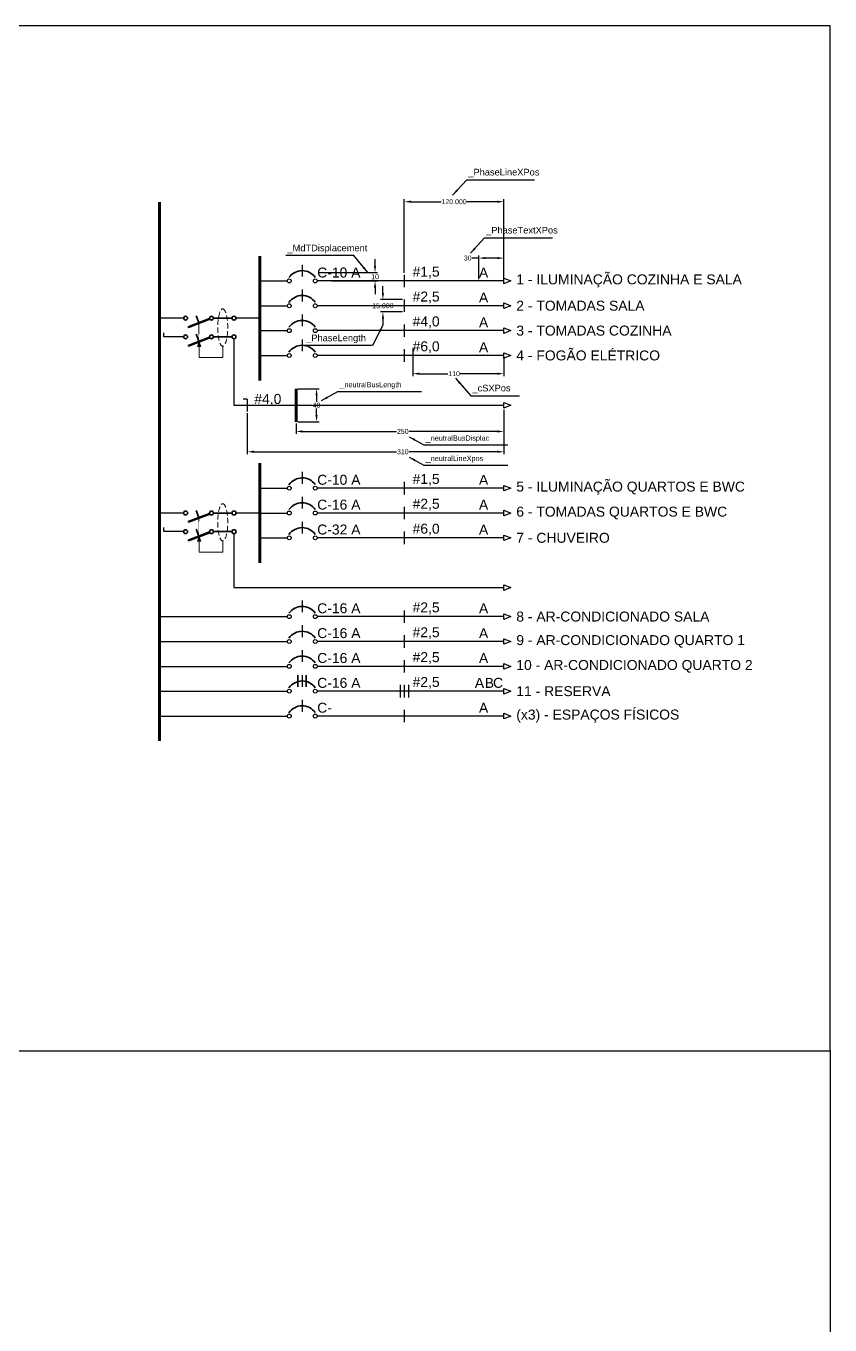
# Model space of a CAD drawing. Header units: inches. Extents: x -1148 to 1199, y -4107 to 2691.
# Drawn here: x 230 to 1199, y -1329 to 238 of the extents above; entities that cross this region are included whole.
import ezdxf

# ---------------------------------------------------------------- set-up
doc = ezdxf.new("R2010")
doc.units = ezdxf.units.IN
doc.header["$MEASUREMENT"] = 0
doc.linetypes.add('HIDDEN', pattern=[9.525, 6.35, -3.175])
doc.linetypes.add('SOM', pattern=[0.17, 0.07, -0.1])
for name, color, linetype, lineweight in [('Componente', 7, 'Continuous', 35), ('VO-Barramento', 7, 'Continuous', 80), ('VO-Componente', 7, 'Continuous', 35), ('VO-Indicação fiação', 7, 'Continuous', 30), ('VO-Texto', 7, 'Continuous', 20)]:
    doc.layers.add(name, color=color, linetype=linetype, lineweight=lineweight)
doc.layers.add('cotas', color=12, linetype='Continuous')
doc.styles.get("Standard").update_dxf_attribs({"font": 'arial.ttf'})
doc.styles.add('VO-Arial 12', font='arial.ttf', dxfattribs={"height": 12})
doc.dimstyles.new('50', dxfattribs={"dimtxt": 6, "dimasz": 8, "dimexe": 3, "dimexo": 2, "dimgap": 1, "dimtad": 0, "dimtih": 1, "dimtoh": 1, "dimdec": 3, "dimzin": 0, "dimdsep": 46, "dimtxsty": 'Standard', "dimcen": 0.09, "dimadec": 0, "dimazin": 0, "dimtfac": 1, "dimtdec": 3, "dimtofl": 0, "dimtmove": 0, "dimatfit": 3, "dimfxl": 1, "dimtolj": 1, "dimtzin": 0, "dimarcsym": 0})

# ---------------------------------------------------------------- blocks, each defined once
blk = doc.blocks.new('*D22')
at = {"layer": 'cotas', "color": 0, "lineweight": -2, "transparency": 16777216}
for p, q in [((685.8, -60), (685.8, 29)), ((693.8, 26), (730.3, 26)), ((797.8, 26), (761.3, 26)), ((805.8, -67.5), (805.8, 29))]:
    blk.add_line(p, q, dxfattribs=at)
at = {"layer": 'cotas', "color": 0, "transparency": 16777216}
for points in [[(693.8, 27.3), (693.8, 24.7), (685.8, 26)], [(797.8, 27.3), (797.8, 24.7), (805.8, 26)]]:
    blk.add_solid(points, dxfattribs=at)
at = {"layer": 'Defpoints', "color": 0, "transparency": 16777216}
for p in [(685.8, 26), (685.8, -62), (805.8, -69.5)]:
    blk.add_point(p, dxfattribs=at)
at = {"layer": 'cotas', "color": 0, "transparency": 16777216, "insert": (745.8, 26), "char_height": 6, "attachment_point": 5}
blk.add_mtext('\\A1;120.000', dxfattribs=at)
blk = doc.blocks.new('*D23')
at = {"layer": 'cotas', "color": 0, "lineweight": -2, "transparency": 16777216}
for p, q in [((650.5, -51.5), (650.5, -43.5)), ((583.5, -59.5), (653.5, -59.5)), ((598, -69.5), (653.5, -69.5)), ((650.5, -77.5), (650.5, -85.5))]:
    blk.add_line(p, q, dxfattribs=at)
at = {"layer": 'cotas', "color": 0, "transparency": 16777216}
for points in [[(649.2, -51.5), (651.8, -51.5), (650.5, -59.5)], [(649.2, -77.5), (651.8, -77.5), (650.5, -69.5)]]:
    blk.add_solid(points, dxfattribs=at)
at = {"layer": 'Defpoints', "color": 0, "transparency": 16777216}
for p in [(581.5, -59.5), (650.5, -59.5), (596, -69.5)]:
    blk.add_point(p, dxfattribs=at)
at = {"layer": 'cotas', "color": 0, "transparency": 16777216, "insert": (650.5, -64.5), "char_height": 6, "attachment_point": 5}
blk.add_mtext('\\A1;10', dxfattribs=at)
blk = doc.blocks.new('*D24')
at = {"layer": 'cotas', "color": 0, "lineweight": -2, "transparency": 16777216}
for p, q in [((696, -151), (696, -184.5)), ((805.8, -161.5), (805.8, -184.5)), ((704, -181.5), (738.4, -181.5)), ((797.8, -181.5), (753.1, -181.5))]:
    blk.add_line(p, q, dxfattribs=at)
at = {"layer": 'cotas', "color": 0, "transparency": 16777216}
for points in [[(704, -180.2), (704, -182.8), (696, -181.5)], [(797.8, -180.2), (797.8, -182.8), (805.8, -181.5)]]:
    blk.add_solid(points, dxfattribs=at)
at = {"layer": 'Defpoints', "color": 0, "transparency": 16777216}
for p in [(696, -149), (805.8, -159.5), (696, -181.5)]:
    blk.add_point(p, dxfattribs=at)
at = {"layer": 'cotas', "color": 0, "transparency": 16777216, "insert": (745.8, -181.5), "char_height": 6, "attachment_point": 5}
blk.add_mtext('\\A1;110', dxfattribs=at)
blk = doc.blocks.new('*D25')
at = {"layer": 'cotas', "color": 0, "lineweight": -2, "transparency": 16777216}
for p, q in [((775.5, -42), (767.5, -42)), ((775.5, -67.5), (775.5, -39)), ((797.8, -42), (783.5, -42)), ((805.8, -67.5), (805.8, -39))]:
    blk.add_line(p, q, dxfattribs=at)
at = {"layer": 'cotas', "color": 0, "transparency": 16777216}
for points in [[(783.5, -40.7), (783.5, -43.3), (775.5, -42)], [(797.8, -40.7), (797.8, -43.3), (805.8, -42)]]:
    blk.add_solid(points, dxfattribs=at)
at = {"layer": 'Defpoints', "color": 0, "transparency": 16777216}
for p in [(775.5, -42), (775.5, -69.5), (805.8, -69.5)]:
    blk.add_point(p, dxfattribs=at)
at = {"layer": 'cotas', "color": 0, "transparency": 16777216, "insert": (762.2, -42), "char_height": 6, "attachment_point": 5}
blk.add_mtext('\\A1;30', dxfattribs=at)
blk = doc.blocks.new('*D26')
at = {"layer": 'cotas', "color": 0, "lineweight": -2, "transparency": 16777216}
for p, q in [((660, -84), (660, -76)), ((683.8, -92), (657, -92)), ((683.8, -107), (657, -107)), ((660, -115), (660, -123))]:
    blk.add_line(p, q, dxfattribs=at)
at = {"layer": 'cotas', "color": 0, "transparency": 16777216}
for points in [[(658.7, -84), (661.3, -84), (660, -92)], [(658.7, -115), (661.3, -115), (660, -107)]]:
    blk.add_solid(points, dxfattribs=at)
at = {"layer": 'Defpoints', "color": 0, "transparency": 16777216}
for p in [(685.8, -92), (660, -107), (685.8, -107)]:
    blk.add_point(p, dxfattribs=at)
at = {"layer": 'cotas', "color": 0, "transparency": 16777216, "insert": (660, -99.5), "char_height": 6, "attachment_point": 5}
blk.add_mtext('\\A1;15.000', dxfattribs=at)
blk = doc.blocks.new('*D27')
at = {"layer": 'cotas', "color": 0, "lineweight": -2, "transparency": 16777216}
for p, q in [((805.8, -224.9), (805.8, -254.2)), ((555.3, -241.5), (555.3, -254.2)), ((563.3, -251.2), (676.3, -251.2)), ((797.8, -251.2), (691.7, -251.2))]:
    blk.add_line(p, q, dxfattribs=at)
at = {"layer": 'cotas', "color": 0, "transparency": 16777216}
for points in [[(563.3, -249.8), (563.3, -252.5), (555.3, -251.2)], [(797.8, -249.8), (797.8, -252.5), (805.8, -251.2)]]:
    blk.add_solid(points, dxfattribs=at)
at = {"layer": 'Defpoints', "color": 0, "transparency": 16777216}
for p in [(805.8, -222.9), (555.3, -239.5), (555.3, -251.2)]:
    blk.add_point(p, dxfattribs=at)
at = {"layer": 'cotas', "color": 0, "transparency": 16777216, "insert": (684, -251.2), "char_height": 6, "attachment_point": 5}
blk.add_mtext('\\A1;250', dxfattribs=at)
blk = doc.blocks.new('*D28')
at = {"layer": 'cotas', "color": 0, "lineweight": -2, "transparency": 16777216}
for p, q in [((557.3, -199.6), (583, -199.6)), ((580, -207.6), (580, -215.5)), ((580, -231.5), (580, -223.6)), ((557.3, -239.5), (583, -239.5))]:
    blk.add_line(p, q, dxfattribs=at)
at = {"layer": 'cotas', "color": 0, "transparency": 16777216}
for points in [[(578.7, -207.6), (581.3, -207.6), (580, -199.6)], [(578.7, -231.5), (581.3, -231.5), (580, -239.5)]]:
    blk.add_solid(points, dxfattribs=at)
at = {"layer": 'Defpoints', "color": 0, "transparency": 16777216}
for p in [(555.3, -199.6), (555.3, -239.5), (580, -239.5)]:
    blk.add_point(p, dxfattribs=at)
at = {"layer": 'cotas', "color": 0, "transparency": 16777216, "insert": (580, -219.5), "char_height": 6, "attachment_point": 5}
blk.add_mtext('\\A1;40', dxfattribs=at)
blk = doc.blocks.new('*D29')
at = {"layer": 'cotas', "color": 0, "lineweight": -2, "transparency": 16777216}
for p, q in [((496.5, -229), (496.5, -278.7)), ((805.8, -249.4), (805.8, -278.7)), ((504.5, -275.7), (676.4, -275.7)), ((797.8, -275.7), (691.6, -275.7))]:
    blk.add_line(p, q, dxfattribs=at)
at = {"layer": 'cotas', "color": 0, "transparency": 16777216}
for points in [[(504.5, -274.3), (504.5, -277), (496.5, -275.7)], [(797.8, -274.3), (797.8, -277), (805.8, -275.7)]]:
    blk.add_solid(points, dxfattribs=at)
at = {"layer": 'Defpoints', "color": 0, "transparency": 16777216}
for p in [(496.5, -227), (805.8, -247.4), (496.5, -275.7)]:
    blk.add_point(p, dxfattribs=at)
at = {"layer": 'cotas', "color": 0, "transparency": 16777216, "insert": (684, -275.7), "char_height": 6, "attachment_point": 5}
blk.add_mtext('\\A1;310', dxfattribs=at)

msp = doc.modelspace()

# ---------------------------------------------------------------- hatches: boundary and pattern name
at = {"layer": 'Componente', "linetype": 'Continuous', "lineweight": 9}
for points in [[(440.5191, -148.5458), (438.4566, -143.2958), (436.3941, -148.5458)], [(440.5191, -383.5458), (438.4566, -378.2958), (436.3941, -383.5458)]]:
    msp.add_hatch(color=256, dxfattribs=at).paths.add_polyline_path(points)

# ---------------------------------------------------------------- linework, layer by layer
at = {"color": 1, "lineweight": 80}
for p, q in [((390.782, -624.5479), (390.782, 25.4521)), ((511.782, -189.5479), (511.782, -39.5479)), ((511.782, -409.5479), (511.782, -289.5479))]:
    msp.add_line(p, q, dxfattribs=at)
for p, q in [((562.5189, -50.0472), (562.5189, -64.2972)), ((511.782, -69.5479), (544.782, -69.5479)), ((805.782, -69.5479), (580.782, -69.5479)), ((562.5189, -80.0472), (562.5189, -94.2972)), ((511.782, -99.5479), (544.782, -99.5479)), ((805.782, -99.5479), (580.782, -99.5479)), ((562.5189, -110.0472), (562.5189, -124.2972)), ((511.782, -129.5479), (544.782, -129.5479)), ((562.5189, -140.0472), (562.5189, -154.2972)), ((805.782, -129.5479), (580.782, -129.5479)), ((511.782, -159.5479), (544.782, -159.5479)), ((805.782, -159.5479), (580.782, -159.5479)), ((562.5189, -300.0472), (562.5189, -314.2972)), ((511.782, -319.5479), (544.782, -319.5479)), ((805.782, -319.5479), (580.782, -319.5479)), ((562.5189, -330.0472), (562.5189, -344.2972)), ((511.782, -349.5479), (544.782, -349.5479)), ((562.5189, -360.0472), (562.5189, -374.2972)), ((805.782, -349.5479), (580.782, -349.5479)), ((511.782, -379.5479), (544.782, -379.5479)), ((805.782, -379.5479), (580.782, -379.5479)), ((562.5189, -455.0472), (562.5189, -469.2972)), ((390.782, -474.5479), (544.782, -474.5479)), ((562.5189, -485.0472), (562.5189, -499.2972)), ((805.782, -474.5479), (580.782, -474.5479)), ((390.782, -504.5479), (544.782, -504.5479)), ((562.5189, -515.0472), (562.5189, -529.2972)), ((805.782, -504.5479), (580.782, -504.5479)), ((390.782, -534.5479), (544.782, -534.5479)), ((562.5189, -545.0472), (562.5189, -559.2972)), ((805.782, -534.5479), (580.782, -534.5479)), ((390.782, -564.5479), (544.782, -564.5479)), ((562.5189, -575.0472), (562.5189, -589.2972)), ((805.782, -564.5479), (580.782, -564.5479)), ((390.782, -594.5479), (544.782, -594.5479)), ((805.782, -594.5479), (580.782, -594.5479))]:
    msp.add_line(p, q)
at = {"color": 7}
for p, q in [((685.782, -62.0479), (685.782, -77.0479)), ((685.782, -92.0479), (685.782, -107.0479)), ((419.782, -114.5479), (390.782, -114.5479)), ((511.782, -114.5479), (482.782, -114.5479)), ((685.782, -122.0479), (685.782, -137.0479)), ((685.782, -152.0479), (685.782, -167.0479)), ((685.782, -312.0479), (685.782, -327.0479)), ((685.782, -342.0479), (685.782, -357.0479)), ((419.782, -349.5479), (390.782, -349.5479)), ((511.782, -349.5479), (482.782, -349.5479)), ((685.782, -372.0479), (685.782, -387.0479)), ((685.782, -467.0479), (685.782, -482.0479)), ((685.782, -497.0479), (685.782, -512.0479)), ((685.782, -527.0479), (685.782, -542.0479)), ((680.782, -557.0479), (680.782, -572.0479)), ((685.782, -557.0479), (685.782, -572.0479)), ((690.782, -557.0479), (690.782, -572.0479)), ((685.782, -587.0479), (685.782, -602.0479))]:
    msp.add_line(p, q, dxfattribs=at)
at = {"color": 4}
for p, q in [((395.782, -137.0479), (395.782, -132.0479)), ((419.782, -137.0479), (395.782, -137.0479)), ((480.4357, -139.3756), (480.4357, -219.5479)), ((480.4357, -219.5479), (805.782, -219.5479)), ((395.782, -372.0479), (395.782, -367.0479)), ((419.782, -372.0479), (395.782, -372.0479)), ((480.4357, -374.3756), (480.4357, -439.5479)), ((480.4357, -439.5479), (805.782, -439.5479))]:
    msp.add_line(p, q, dxfattribs=at)
for points in [[(-806, -998.5), (1199, -998.5), (1199, 238), (-806, 238)], [(805.782, -69.5479), (805.782, -66.1729), (814.032, -69.5479), (805.782, -72.9229)], [(805.782, -99.5479), (805.782, -96.1729), (814.032, -99.5479), (805.782, -102.9229)], [(805.782, -129.5479), (805.782, -126.1729), (814.032, -129.5479), (805.782, -132.9229)], [(805.782, -159.5479), (805.782, -156.1729), (814.032, -159.5479), (805.782, -162.9229)], [(805.782, -319.5479), (805.782, -316.1729), (814.032, -319.5479), (805.782, -322.9229)], [(805.782, -349.5479), (805.782, -346.1729), (814.032, -349.5479), (805.782, -352.9229)], [(805.782, -379.5479), (805.782, -376.1729), (814.032, -379.5479), (805.782, -382.9229)], [(805.782, -474.5479), (805.782, -471.1729), (814.032, -474.5479), (805.782, -477.9229)], [(805.782, -504.5479), (805.782, -501.1729), (814.032, -504.5479), (805.782, -507.9229)], [(805.782, -534.5479), (805.782, -531.1729), (814.032, -534.5479), (805.782, -537.9229)], [(805.782, -564.5479), (805.782, -561.1729), (814.032, -564.5479), (805.782, -567.9229)], [(805.782, -594.5479), (805.782, -591.1729), (814.032, -594.5479), (805.782, -597.9229)], [(-806, -998.5), (1199, -998.5), (1199, -4107), (-806, -4107)]]:
    msp.add_lwpolyline(points, close=True)
for points in [[(805.782, -219.5479), (805.782, -216.1729), (814.032, -219.5479), (805.782, -222.9229)], [(805.782, -439.5479), (805.782, -436.1729), (814.032, -439.5479), (805.782, -442.9229)]]:
    msp.add_lwpolyline(points, close=True, dxfattribs=at)
at = {"layer": 'Componente', "linetype": 'Continuous'}
for p, q in [((450.9471, -114.9648), (425.2771, -124.8346)), ((425.2771, -124.8346), (425.6217, -125.7307)), ((451.1194, -115.4128), (425.4494, -125.2827)), ((451.2916, -115.8609), (425.6217, -125.7307)), ((438.1121, -119.8997), (434.8822, -111.4993)), ((455.608, -114.5479), (478.108, -114.5479)), ((450.9471, -137.4648), (425.2771, -147.3346)), ((451.1194, -137.9128), (425.4494, -147.7827)), ((451.2916, -138.3609), (425.6217, -148.2307)), ((438.1121, -142.3997), (434.8822, -133.9993)), ((455.608, -137.0479), (478.108, -137.0479)), ((425.2771, -147.3346), (425.6217, -148.2307)), ((450.9471, -349.9648), (425.2771, -359.8346)), ((425.2771, -359.8346), (425.6217, -360.7307)), ((451.1194, -350.4128), (425.4494, -360.2827)), ((451.2916, -350.8609), (425.6217, -360.7307)), ((438.1121, -354.8997), (434.8822, -346.4993)), ((455.608, -349.5479), (478.108, -349.5479)), ((450.9471, -372.4648), (425.2771, -382.3346)), ((451.1194, -372.9128), (425.4494, -382.7827)), ((451.2916, -373.3609), (425.6217, -383.2307)), ((438.1121, -377.3997), (434.8822, -368.9993)), ((455.608, -372.0479), (478.108, -372.0479)), ((425.2771, -382.3346), (425.6217, -383.2307))]:
    msp.add_line(p, q, dxfattribs=at)
at = {"layer": 'Componente', "linetype": 'SOM', "lineweight": 13}
for p, q in [((438.1121, -142.3997), (438.1121, -120.9282)), ((438.1121, -377.3997), (438.1121, -355.9282))]:
    msp.add_line(p, q, dxfattribs=at)
at = {"layer": 'Componente', "linetype": 'Continuous', "lineweight": 9}
for p, q in [((436.3941, -148.5458), (438.4566, -143.2958)), ((440.5191, -148.5458), (436.3941, -148.5458)), ((440.5191, -148.5458), (438.4566, -143.2958)), ((438.4566, -148.5458), (438.4566, -161.7618)), ((466.858, -148.2979), (466.858, -161.7618)), ((466.858, -161.7618), (438.4566, -161.7618)), ((436.3941, -383.5458), (438.4566, -378.2958)), ((440.5191, -383.5458), (436.3941, -383.5458)), ((440.5191, -383.5458), (438.4566, -378.2958)), ((438.4566, -383.5458), (438.4566, -396.7618)), ((466.858, -383.2979), (466.858, -396.7618)), ((466.858, -396.7618), (438.4566, -396.7618))]:
    msp.add_line(p, q, dxfattribs=at)
at = {"layer": 'Componente', "linetype": 'Continuous'}
for centre in [(422.1097, -114.5479), (453.2804, -114.5479), (480.4357, -114.5479), (422.1097, -137.0479), (453.2804, -137.0479), (480.4357, -137.0479), (422.1097, -349.5479), (453.2804, -349.5479), (480.4357, -349.5479), (422.1097, -372.0479), (453.2804, -372.0479), (480.4357, -372.0479)]:
    msp.add_circle(centre, 2.3277, dxfattribs=at)
at = {"layer": 'Componente', "linetype": 'HIDDEN', "lineweight": 13}
for centre in [(466.858, -125.7979), (466.858, -360.7979)]:
    msp.add_ellipse(centre, major_axis=(0, 22.5), ratio=0.268852273, dxfattribs=at)
at = {"layer": 'VO-Barramento', "color": 4, "linetype": 'Continuous'}
msp.add_line((555.3163, -199.5512), (555.3163, -239.5446), dxfattribs=at)
at = {"layer": 'VO-Componente', "linetype": 'ByBlock'}
for p, q in [((557.5189, -559.2972), (557.5189, -545.0472)), ((567.5189, -559.2972), (567.5189, -545.0472))]:
    msp.add_line(p, q, dxfattribs=at)
at = {"layer": 'VO-Componente', "linetype": 'Continuous', "lineweight": 25}
for centre in [(547.1097, -69.5479), (578.4378, -69.5479), (547.1097, -99.5479), (578.4378, -99.5479), (547.1097, -129.5479), (578.4378, -129.5479), (547.1097, -159.5479), (578.4378, -159.5479), (547.1097, -319.5479), (578.4378, -319.5479), (547.1097, -349.5479), (578.4378, -349.5479), (547.1097, -379.5479), (578.4378, -379.5479), (547.1097, -474.5479), (578.4378, -474.5479), (547.1097, -504.5479), (578.4378, -504.5479), (547.1097, -534.5479), (578.4378, -534.5479), (547.1097, -564.5479), (578.4378, -564.5479), (547.1097, -594.5479), (578.4378, -594.5479)]:
    msp.add_circle(centre, 2.3277, dxfattribs=at)
at = {"layer": 'VO-Componente', "linetype": 'Continuous'}
for centre in [(562.5968, -76.4957), (562.5968, -106.4957), (562.5968, -136.4957), (562.5968, -166.4957), (562.5968, -326.4957), (562.5968, -356.4957), (562.5968, -386.4957), (562.5968, -481.4957), (562.5968, -511.4957), (562.5968, -541.4957), (562.5968, -571.4957), (562.5968, -601.4957)]:
    msp.add_arc(centre, 19.3236, 35.1934577, 145.2689177, dxfattribs=at)
at = {"layer": 'VO-Indicação fiação', "linetype": 'ByBlock'}
for q in [(491.4673, -212.0479), (496.4673, -227.0479)]:
    msp.add_line((496.4673, -212.0479), q, dxfattribs=at)

# ---------------------------------------------------------------- texts
at = {"char_height": 8, "attachment_point": 4}
for s, insert in [('_PhaseLineXPos', (762.9295, 60.5073)), ('_PhaseTextXPos', (784.4295, -9.4927)), ('_MdTDisplacement', (544.9295, -30.9927)), ('_PhaseLength', (567.4295, -139.4927)), ('_{\\fCascadia Mono|b0|i0|c0|p49;\\H0.79167x;neutralBusLength}', (607.4295, -194.9927)), ('_cSXPos', (767.9295, -199.9927)), ('_{\\fCascadia Mono|b0|i0|c0|p49;\\H0.79167x;neutralBusDisplac}', (711.4295, -259.4927)), ('_{\\fCascadia Mono|b0|i0|c0|p49;\\H0.79167x;neutralLineXpos}', (711.4295, -283.9927))]:
    msp.add_mtext(s, dxfattribs=dict(at, insert=insert))
at = {"color": 7, "char_height": 12, "attachment_point": 4}
for s, insert in [('C-10 A', (580.782, -59.5479)), ('#1,5', (695.782, -59.5479)), ('A', (775.782, -59.5479)), ('1 - ILUMINAÇÃO COZINHA E SALA', (820.782, -69.5479)), ('#2,5', (695.782, -89.5479)), ('A', (775.782, -89.5479)), ('2 - TOMADAS SALA', (820.782, -99.5479)), ('#4,0', (695.782, -119.5479)), ('A', (775.782, -119.5479)), ('3 - TOMADAS COZINHA', (820.782, -129.5479)), ('#6,0', (695.782, -149.5479)), ('A', (775.782, -149.5479)), ('4 - FOGÃO ELÉTRICO', (820.782, -159.5479)), ('C-10 A', (580.782, -309.5479)), ('#1,5', (695.782, -309.5479)), ('A', (775.782, -309.5479)), ('5 - ILUMINAÇÃO QUARTOS E BWC', (820.782, -319.5479)), ('C-16 A', (580.782, -339.5479)), ('#2,5', (695.782, -339.5479)), ('A', (775.782, -339.5479)), ('6 - TOMADAS QUARTOS E BWC', (820.782, -349.5479)), ('C-32 A', (580.782, -369.5479)), ('#6,0', (695.782, -369.5479)), ('A', (775.782, -369.5479)), ('7 - CHUVEIRO', (820.782, -379.5479)), ('C-16 A', (580.782, -464.5479)), ('#2,5', (695.782, -464.5479)), ('A', (775.782, -464.5479)), ('8 - AR-CONDICIONADO SALA', (820.782, -474.5479)), ('C-16 A', (580.782, -494.5479)), ('#2,5', (695.782, -494.5479)), ('A', (775.782, -494.5479)), ('9 - AR-CONDICIONADO QUARTO 1', (820.782, -504.5479)), ('C-16 A', (580.782, -524.5479)), ('#2,5', (695.782, -524.5479)), ('A', (775.782, -524.5479)), ('10 - AR-CONDICIONADO QUARTO 2', (820.782, -534.5479)), ('C-16 A', (580.782, -554.5479)), ('#2,5', (695.782, -554.5479)), ('A', (770.782, -554.5479)), ('11 - RESERVA', (820.782, -564.5479)), ('C-', (580.782, -584.5479)), ('A', (775.782, -584.5479)), ('(x3) - ESPAÇOS FÍSICOS', (820.782, -594.5479))]:
    msp.add_mtext(s, dxfattribs=dict(at, insert=insert))
at = {"color": 1, "insert": (792.782, -554.5479), "char_height": 12, "attachment_point": 4}
msp.add_mtext('C', dxfattribs=at)
at = {"color": 8, "insert": (782.782, -554.5479), "char_height": 12, "attachment_point": 4}
msp.add_mtext('B', dxfattribs=at)
at = {"layer": 'VO-Texto', "lineweight": 25, "style": 'VO-Arial 12'}
msp.add_text('#4,0', height=12, dxfattribs=at).set_placement((504.96, -217.9088))

# ---------------------------------------------------------------- dimensions: what is measured, and where the dimension line sits
at = {"layer": 'cotas'}
dim = msp.add_linear_dim(base=(685.782, 26), p1=(805.782, -69.5479), p2=(685.782, -62.0479), dimstyle='50', dxfattribs=at)
dim.commit()
dim.dimension.update_dxf_attribs({"geometry": '*D22', "text_midpoint": (745.782, 26), "dimtype": 160})
for base, p1, p2, text, picture, middle in [((650.5, -59.5), (596.0434, -69.5479), (581.5, -59.5), '10', '*D23', (650.5, -64.5239)), ((580, -239.5446), (555.3163, -199.5512), (555.3163, -239.5446), '40', '*D28', (580, -219.5479))]:
    dim = msp.add_linear_dim(base=base, p1=p1, p2=p2, angle=90, text=text, dimstyle='50', dxfattribs=at)
    dim.commit()
    dim.dimension.update_dxf_attribs({"geometry": picture, "text_midpoint": middle})
for base, p1, p2, text, picture, middle in [((775.5, -42), (805.782, -69.5479), (775.5, -69.5479), '30', '*D25', (762.2149, -42)), ((696, -181.5), (805.782, -159.5479), (696, -149), '110', '*D24', (745.782, -181.5)), ((496.4673, -275.6629), (805.782, -247.4229), (496.4673, -227.0479), '310', '*D29', (684, -275.6629)), ((555.3163, -251.1629), (805.782, -222.9229), (555.3163, -239.5446), '250', '*D27', (684, -251.1629))]:
    dim = msp.add_linear_dim(base=base, p1=p1, p2=p2, text=text, dimstyle='50', dxfattribs=at)
    dim.commit()
    dim.dimension.update_dxf_attribs({"geometry": picture, "text_midpoint": middle, "dimtype": 160})
dim = msp.add_linear_dim(base=(660, -107.0479), p1=(685.782, -92.0479), p2=(685.782, -107.0479), angle=90, dimstyle='50', dxfattribs=at)
dim.commit()
dim.dimension.update_dxf_attribs({"geometry": '*D26', "text_midpoint": (660, -99.5479)})

# ---------------------------------------------------------------- leaders
for points in [[(744.0234, 33.8623), (761, 52.5), (842.7742, 52.5)], [(765.5234, -36.1377), (782.5, -17.5), (864.2742, -17.5)], [(641.7508, -59.5), (624.7742, -39), (543, -39)], [(660, -123.0479), (647.2742, -147.5), (565.5, -147.5)], [(747.5, -187), (766, -208), (824.5, -208)], [(586, -214), (605.5, -203), (706.5, -203)], [(691.5, -257.5), (709.5, -267.5), (810.5, -267.5)], [(691.5, -282), (709.5, -292), (810.5, -292)]]:
    msp.add_leader(points, dimstyle='50', override={"dimgap": 1, "dimtad": 0})

doc.saveas('drawing.dxf')
